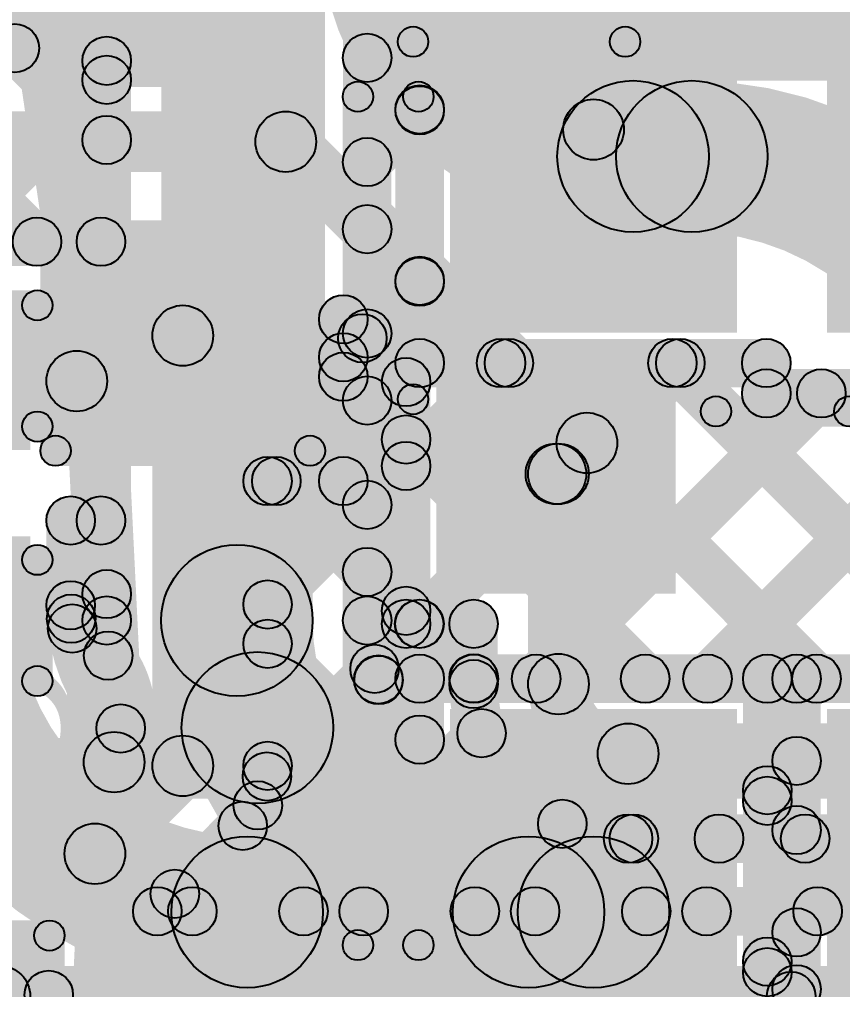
# Model space of a CAD drawing. Header units: millimetres. Extents: x -2.17 to 2.17, y -2.17 to 2.17.
# Drawn here: x 0.63 to 0.7659, y -0.0365 to 0.1236 of the extents above; entities that cross this region are included whole.
import ezdxf

# ---------------------------------------------------------------- set-up
doc = ezdxf.new("R2010")
doc.units = ezdxf.units.MM
doc.header["$MEASUREMENT"] = 0
for name, color, linetype in [('BottomLayer', 5, 'Continuous'), ('BottomOverlay', 54, 'Continuous'), ('BottomPaste', 16, 'Continuous'), ('BottomSolder', 6, 'Continuous'), ('Mechanical1', 6, 'Continuous'), ('Mechanical2', 216, 'Continuous'), ('TopLayer', 1, 'Continuous'), ('TopOverlay', 2, 'Continuous'), ('TopPaste', 8, 'Continuous'), ('TopSolder', 216, 'Continuous')]:
    doc.layers.add(name, color=color, linetype=linetype)

# ---------------------------------------------------------------- blocks, each defined once
blk = doc.blocks.new('S______B______B_1')
at = {"layer": 'BottomLayer'}
for points in [[(-0.015, 0.0175), (-0.015, -0.0175), (-0.045, -0.0175), (-0.045, 0.0175)], [(0.045, 0.0175), (0.045, -0.0175), (0.015, -0.0175), (0.015, 0.0175)]]:
    blk.add_hatch(color=5, dxfattribs=at).paths.add_polyline_path(points)
at = {"layer": 'BottomOverlay'}
h = blk.add_hatch(color=54, dxfattribs=at)
edge = h.paths.add_edge_path()
edge.add_arc((-0.049, 0.021), 0.0025, 0, 360)
h = blk.add_hatch(color=54, dxfattribs=at)
edge = h.paths.add_edge_path()
edge.add_arc((-0.049, 0.021), 0.0025, 0, 360)
for points in [[(-0.049, 0.0185), (-0.049, 0.0235), (0.049, 0.0235), (0.049, 0.0185)], [(-0.0515, 0.021), (-0.0465, 0.021), (-0.0465, -0.021), (-0.0515, -0.021)], [(0.0465, 0.021), (0.0515, 0.021), (0.0515, -0.021), (0.0465, -0.021)], [(-0.049, -0.0235), (-0.049, -0.0185), (0.049, -0.0185), (0.049, -0.0235)]]:
    blk.add_hatch(color=54, dxfattribs=at).paths.add_polyline_path(points)
h = blk.add_hatch(color=54, dxfattribs=at)
edge = h.paths.add_edge_path()
edge.add_arc((0.049, 0.021), 0.0025, 0, 360)
h = blk.add_hatch(color=54, dxfattribs=at)
edge = h.paths.add_edge_path()
edge.add_arc((0.049, 0.021), 0.0025, 0, 360)
h = blk.add_hatch(color=54, dxfattribs=at)
edge = h.paths.add_edge_path()
edge.add_arc((-0.049, -0.021), 0.0025, 0, 360)
h = blk.add_hatch(color=54, dxfattribs=at)
edge = h.paths.add_edge_path()
edge.add_arc((-0.049, -0.021), 0.0025, 0, 360)
h = blk.add_hatch(color=54, dxfattribs=at)
edge = h.paths.add_edge_path()
edge.add_arc((0.049, -0.021), 0.0025, 0, 360)
h = blk.add_hatch(color=54, dxfattribs=at)
edge = h.paths.add_edge_path()
edge.add_arc((0.049, -0.021), 0.0025, 0, 360)
at = {"layer": 'BottomPaste'}
for points in [[(-0.015, 0.0175), (-0.015, -0.0175), (-0.045, -0.0175), (-0.045, 0.0175)], [(0.045, 0.0175), (0.045, -0.0175), (0.015, -0.0175), (0.015, 0.0175)]]:
    blk.add_hatch(color=16, dxfattribs=at).paths.add_polyline_path(points)
at = {"layer": 'BottomSolder'}
for points in [[(-0.011, 0.0215), (-0.011, -0.0215), (-0.049, -0.0215), (-0.049, 0.0215)], [(0.049, 0.0215), (0.049, -0.0215), (0.011, -0.0215), (0.011, 0.0215)]]:
    blk.add_hatch(color=6, dxfattribs=at).paths.add_polyline_path(points)
at = {"layer": 'BottomOverlay'}
for centre in [(-0.049, 0.021), (-0.049, 0.021), (0.049, 0.021), (0.049, 0.021), (-0.049, -0.021), (-0.049, -0.021), (0.049, -0.021), (0.049, -0.021)]:
    blk.add_circle(centre, 0.0025, dxfattribs=at)
blk = doc.blocks.new('R___0201_B_78')
at = {"layer": 'BottomLayer'}
for points in [[(-0.01614, 0.00728), (-0.00551, 0.00728), (-0.00551, -0.00728), (-0.01614, -0.00728)], [(0.00551, 0.00728), (0.01614, 0.00728), (0.01614, -0.00728), (0.00551, -0.00728)]]:
    blk.add_hatch(color=5, dxfattribs=at).paths.add_polyline_path(points)
at = {"layer": 'BottomOverlay'}
h = blk.add_hatch(color=54, dxfattribs=at)
edge = h.paths.add_edge_path()
edge.add_arc((-0.019, 0.01), 0.0025, 0, 360)
h = blk.add_hatch(color=54, dxfattribs=at)
edge = h.paths.add_edge_path()
edge.add_arc((-0.019, 0.01), 0.0025, 0, 360)
for points in [[(-0.019, 0.0075), (-0.019, 0.0125), (0.019, 0.0125), (0.019, 0.0075)], [(-0.0165, -0.01), (-0.0215, -0.01), (-0.0215, 0.01), (-0.0165, 0.01)], [(0.0215, -0.01), (0.0165, -0.01), (0.0165, 0.01), (0.0215, 0.01)], [(-0.019, -0.0125), (-0.019, -0.0075), (0.019, -0.0075), (0.019, -0.0125)]]:
    blk.add_hatch(color=54, dxfattribs=at).paths.add_polyline_path(points)
h = blk.add_hatch(color=54, dxfattribs=at)
edge = h.paths.add_edge_path()
edge.add_arc((0.019, 0.01), 0.0025, 0, 360)
h = blk.add_hatch(color=54, dxfattribs=at)
edge = h.paths.add_edge_path()
edge.add_arc((0.019, 0.01), 0.0025, 0, 360)
h = blk.add_hatch(color=54, dxfattribs=at)
edge = h.paths.add_edge_path()
edge.add_arc((-0.019, -0.01), 0.0025, 0, 360)
h = blk.add_hatch(color=54, dxfattribs=at)
edge = h.paths.add_edge_path()
edge.add_arc((-0.019, -0.01), 0.0025, 0, 360)
h = blk.add_hatch(color=54, dxfattribs=at)
edge = h.paths.add_edge_path()
edge.add_arc((0.019, -0.01), 0.0025, 0, 360)
h = blk.add_hatch(color=54, dxfattribs=at)
edge = h.paths.add_edge_path()
edge.add_arc((0.019, -0.01), 0.0025, 0, 360)
at = {"layer": 'BottomPaste'}
for points in [[(-0.01614, 0.00728), (-0.00551, 0.00728), (-0.00551, -0.00728), (-0.01614, -0.00728)], [(0.00551, 0.00728), (0.01614, 0.00728), (0.01614, -0.00728), (0.00551, -0.00728)]]:
    blk.add_hatch(color=16, dxfattribs=at).paths.add_polyline_path(points)
at = {"layer": 'BottomSolder'}
for points in [[(-0.02014, 0.01128), (-0.00151, 0.01128), (-0.00151, -0.01128), (-0.02014, -0.01128)], [(0.00151, 0.01128), (0.02014, 0.01128), (0.02014, -0.01128), (0.00151, -0.01128)]]:
    blk.add_hatch(color=6, dxfattribs=at).paths.add_polyline_path(points)
at = {"layer": 'BottomOverlay'}
for centre in [(-0.019, 0.01), (-0.019, 0.01), (0.019, 0.01), (0.019, 0.01), (-0.019, -0.01), (-0.019, -0.01), (0.019, -0.01), (0.019, -0.01)]:
    blk.add_circle(centre, 0.0025, dxfattribs=at)
blk = doc.blocks.new('SOT23_3_B_101')
at = {"layer": 'BottomLayer'}
for points in [[(-0.02166, 0.02657), (-0.05316, 0.02657), (-0.05316, 0.05807), (-0.02166, 0.05807)], [(0.05314, 0.02657), (0.02165, 0.02657), (0.02165, 0.05807), (0.05314, 0.05807)], [(0.01574, -0.05807), (-0.01575, -0.05807), (-0.01575, -0.02657), (0.01574, -0.02657)]]:
    blk.add_hatch(color=5, dxfattribs=at).paths.add_polyline_path(points)
at = {"layer": 'BottomOverlay'}
h = blk.add_hatch(color=54, dxfattribs=at)
edge = h.paths.add_edge_path()
edge.add_arc((-0.066, 0.045), 0.0025, 0, 360)
h = blk.add_hatch(color=54, dxfattribs=at)
edge = h.paths.add_edge_path()
edge.add_arc((-0.06, 0.045), 0.0025, 0, 360)
h = blk.add_hatch(color=54, dxfattribs=at)
edge = h.paths.add_edge_path()
edge.add_arc((-0.01101, 0.032), 0.0025, 0, 360)
for points in [[(0.01099, 0.0345), (0.01099, 0.0295), (-0.01101, 0.0295), (-0.01101, 0.0345)], [(-0.06351, 0.03), (-0.05851, 0.03), (-0.05851, -0.029), (-0.06351, -0.029)], [(0.05849, 0.03), (0.06349, 0.03), (0.06349, -0.029), (0.05849, -0.029)], [(-0.02601, -0.0265), (-0.02601, -0.0315), (-0.06101, -0.0315), (-0.06101, -0.0265)], [(0.06099, -0.0265), (0.06099, -0.0315), (0.02599, -0.0315), (0.02599, -0.0265)]]:
    blk.add_hatch(color=54, dxfattribs=at).paths.add_polyline_path(points)
h = blk.add_hatch(color=54, dxfattribs=at)
edge = h.paths.add_edge_path()
edge.add_arc((0.01099, 0.032), 0.0025, 0, 360)
h = blk.add_hatch(color=54, dxfattribs=at)
edge = h.paths.add_edge_path()
edge.add_arc((-0.06101, 0.03), 0.0025, 0, 360)
h = blk.add_hatch(color=54, dxfattribs=at)
edge = h.paths.add_edge_path()
edge.add_arc((0.06099, 0.03), 0.0025, 0, 360)
h = blk.add_hatch(color=54, dxfattribs=at)
edge = h.paths.add_edge_path()
edge.add_arc((-0.06101, -0.029), 0.0025, 0, 360)
h = blk.add_hatch(color=54, dxfattribs=at)
edge = h.paths.add_edge_path()
edge.add_arc((-0.06101, -0.029), 0.0025, 0, 360)
h = blk.add_hatch(color=54, dxfattribs=at)
edge = h.paths.add_edge_path()
edge.add_arc((-0.02601, -0.029), 0.0025, 0, 360)
h = blk.add_hatch(color=54, dxfattribs=at)
edge = h.paths.add_edge_path()
edge.add_arc((0.02599, -0.029), 0.0025, 0, 360)
h = blk.add_hatch(color=54, dxfattribs=at)
edge = h.paths.add_edge_path()
edge.add_arc((0.06099, -0.029), 0.0025, 0, 360)
h = blk.add_hatch(color=54, dxfattribs=at)
edge = h.paths.add_edge_path()
edge.add_arc((0.06099, -0.029), 0.0025, 0, 360)
at = {"layer": 'BottomPaste'}
for points in [[(-0.02166, 0.02657), (-0.05316, 0.02657), (-0.05316, 0.05807), (-0.02166, 0.05807)], [(0.05314, 0.02657), (0.02165, 0.02657), (0.02165, 0.05807), (0.05314, 0.05807)], [(0.01574, -0.05807), (-0.01575, -0.05807), (-0.01575, -0.02657), (0.01574, -0.02657)]]:
    blk.add_hatch(color=16, dxfattribs=at).paths.add_polyline_path(points)
at = {"layer": 'BottomSolder'}
for points in [[(-0.01766, 0.02257), (-0.05716, 0.02257), (-0.05716, 0.06207), (-0.01766, 0.06207)], [(0.05714, 0.02257), (0.01765, 0.02257), (0.01765, 0.06207), (0.05714, 0.06207)], [(0.01974, -0.06207), (-0.01975, -0.06207), (-0.01975, -0.02257), (0.01974, -0.02257)]]:
    blk.add_hatch(color=6, dxfattribs=at).paths.add_polyline_path(points)
at = {"layer": 'BottomOverlay', "const_width": 0.005}
blk.add_lwpolyline([(-0.06, 0.045, 1), (-0.066, 0.045, 1)], format="xyb", close=True, dxfattribs=at)
at = {"layer": 'BottomOverlay'}
for centre in [(-0.066, 0.045), (-0.06, 0.045), (-0.01101, 0.032), (0.01099, 0.032), (-0.06101, 0.03), (0.06099, 0.03), (-0.06101, -0.029), (-0.06101, -0.029), (-0.02601, -0.029), (0.02599, -0.029), (0.06099, -0.029), (0.06099, -0.029)]:
    blk.add_circle(centre, 0.0025, dxfattribs=at)
blk = doc.blocks.new('WS2812B_M____254')
at = {"layer": 'TopLayer'}
for points in [[(-0.09409, 0.05079), (-0.03504, 0.05079), (-0.03504, 0.01142), (-0.09409, 0.01142)], [(0.03504, 0.05079), (0.09409, 0.05079), (0.09409, 0.01142), (0.03504, 0.01142)]]:
    blk.add_hatch(color=1, dxfattribs=at).paths.add_polyline_path(points)
at = {"layer": 'TopOverlay'}
h = blk.add_hatch(color=2, dxfattribs=at)
edge = h.paths.add_edge_path()
edge.add_arc((-0.07, 0.07), 0.0025, 0, 360)
h = blk.add_hatch(color=2, dxfattribs=at)
edge = h.paths.add_edge_path()
edge.add_arc((-0.07, 0.07), 0.0025, 0, 360)
for points in [[(-0.07, 0.0675), (-0.07, 0.0725), (0.07, 0.0725), (0.07, 0.0675)], [(-0.0725, 0.07), (-0.0675, 0.07), (-0.0675, 0.06), (-0.0725, 0.06)], [(0.0675, 0.07), (0.0725, 0.07), (0.0725, 0.06), (0.0675, 0.06)]]:
    blk.add_hatch(color=2, dxfattribs=at).paths.add_polyline_path(points)
h = blk.add_hatch(color=2, dxfattribs=at)
edge = h.paths.add_edge_path()
edge.add_arc((0.07, 0.07), 0.0025, 0, 360)
h = blk.add_hatch(color=2, dxfattribs=at)
edge = h.paths.add_edge_path()
edge.add_arc((0.07, 0.07), 0.0025, 0, 360)
h = blk.add_hatch(color=2, dxfattribs=at)
edge = h.paths.add_edge_path()
edge.add_arc((-0.07, 0.06), 0.0025, 0, 360)
h = blk.add_hatch(color=2, dxfattribs=at)
edge = h.paths.add_edge_path()
edge.add_arc((0.07, 0.06), 0.0025, 0, 360)
at = {"layer": 'TopPaste'}
for points in [[(-0.09409, 0.05079), (-0.03504, 0.05079), (-0.03504, 0.01142), (-0.09409, 0.01142)], [(0.03504, 0.05079), (0.09409, 0.05079), (0.09409, 0.01142), (0.03504, 0.01142)]]:
    blk.add_hatch(color=8, dxfattribs=at).paths.add_polyline_path(points)
at = {"layer": 'TopSolder'}
for points in [[(-0.09809, 0.05479), (-0.03104, 0.05479), (-0.03104, 0.00742), (-0.09809, 0.00742)], [(0.03104, 0.05479), (0.09809, 0.05479), (0.09809, 0.00742), (0.03104, 0.00742)], [(-0.09809, -0.00742), (-0.03104, -0.00742), (-0.03104, -0.05479), (-0.09809, -0.05479)], [(0.03104, -0.00742), (0.09809, -0.00742), (0.09809, -0.05479), (0.03104, -0.05479)]]:
    blk.add_hatch(color=216, dxfattribs=at).paths.add_polyline_path(points)
at = {"layer": 'TopOverlay'}
for centre in [(-0.07, 0.07), (-0.07, 0.07), (0.07, 0.07), (0.07, 0.07), (-0.07, 0.06), (0.07, 0.06)]:
    blk.add_circle(centre, 0.0025, dxfattribs=at)
blk = doc.blocks.new('C__0402_423')
at = {"layer": 'TopLayer'}
for points in [[(-0.0275, -0.0125), (-0.0275, 0.0125), (-0.0095, 0.0125), (-0.0095, -0.0125)], [(0.0095, -0.0125), (0.0095, 0.0125), (0.0275, 0.0125), (0.0275, -0.0125)]]:
    blk.add_hatch(color=1, dxfattribs=at).paths.add_polyline_path(points)
at = {"layer": 'TopOverlay'}
h = blk.add_hatch(color=2, dxfattribs=at)
edge = h.paths.add_edge_path()
edge.add_arc((-0.031, 0.016), 0.0025, 0, 360)
h = blk.add_hatch(color=2, dxfattribs=at)
edge = h.paths.add_edge_path()
edge.add_arc((-0.031, 0.016), 0.0025, 0, 360)
for points in [[(-0.011, 0.0185), (-0.011, 0.0135), (-0.031, 0.0135), (-0.031, 0.0185)], [(0.031, 0.0185), (0.031, 0.0135), (0.011, 0.0135), (0.011, 0.0185)], [(-0.0285, -0.016), (-0.0335, -0.016), (-0.0335, 0.016), (-0.0285, 0.016)], [(0.0335, -0.016), (0.0285, -0.016), (0.0285, 0.016), (0.0335, 0.016)], [(-0.011, -0.0135), (-0.011, -0.0185), (-0.031, -0.0185), (-0.031, -0.0135)], [(0.031, -0.0135), (0.031, -0.0185), (0.011, -0.0185), (0.011, -0.0135)]]:
    blk.add_hatch(color=2, dxfattribs=at).paths.add_polyline_path(points)
h = blk.add_hatch(color=2, dxfattribs=at)
edge = h.paths.add_edge_path()
edge.add_arc((-0.011, 0.016), 0.0025, 0, 360)
h = blk.add_hatch(color=2, dxfattribs=at)
edge = h.paths.add_edge_path()
edge.add_arc((0.011, 0.016), 0.0025, 0, 360)
h = blk.add_hatch(color=2, dxfattribs=at)
edge = h.paths.add_edge_path()
edge.add_arc((0.031, 0.016), 0.0025, 0, 360)
h = blk.add_hatch(color=2, dxfattribs=at)
edge = h.paths.add_edge_path()
edge.add_arc((0.031, 0.016), 0.0025, 0, 360)
h = blk.add_hatch(color=2, dxfattribs=at)
edge = h.paths.add_edge_path()
edge.add_arc((-0.031, -0.016), 0.0025, 0, 360)
h = blk.add_hatch(color=2, dxfattribs=at)
edge = h.paths.add_edge_path()
edge.add_arc((-0.031, -0.016), 0.0025, 0, 360)
h = blk.add_hatch(color=2, dxfattribs=at)
edge = h.paths.add_edge_path()
edge.add_arc((-0.011, -0.016), 0.0025, 0, 360)
h = blk.add_hatch(color=2, dxfattribs=at)
edge = h.paths.add_edge_path()
edge.add_arc((0.011, -0.016), 0.0025, 0, 360)
h = blk.add_hatch(color=2, dxfattribs=at)
edge = h.paths.add_edge_path()
edge.add_arc((0.031, -0.016), 0.0025, 0, 360)
h = blk.add_hatch(color=2, dxfattribs=at)
edge = h.paths.add_edge_path()
edge.add_arc((0.031, -0.016), 0.0025, 0, 360)
at = {"layer": 'TopPaste'}
for points in [[(-0.0275, -0.0125), (-0.0275, 0.0125), (-0.0095, 0.0125), (-0.0095, -0.0125)], [(0.0095, -0.0125), (0.0095, 0.0125), (0.0275, 0.0125), (0.0275, -0.0125)]]:
    blk.add_hatch(color=8, dxfattribs=at).paths.add_polyline_path(points)
at = {"layer": 'TopSolder'}
for points in [[(-0.02986, -0.01486), (-0.02986, 0.01486), (-0.00714, 0.01486), (-0.00714, -0.01486)], [(0.00714, -0.01486), (0.00714, 0.01486), (0.02986, 0.01486), (0.02986, -0.01486)]]:
    blk.add_hatch(color=216, dxfattribs=at).paths.add_polyline_path(points)
at = {"layer": 'TopOverlay'}
for centre in [(-0.031, 0.016), (-0.031, 0.016), (-0.011, 0.016), (0.011, 0.016), (0.031, 0.016), (0.031, 0.016), (-0.031, -0.016), (-0.031, -0.016), (-0.011, -0.016), (0.011, -0.016), (0.031, -0.016), (0.031, -0.016)]:
    blk.add_circle(centre, 0.0025, dxfattribs=at)

msp = doc.modelspace()

# ---------------------------------------------------------------- hatches: boundary and pattern name
at = {"layer": 'BottomLayer'}
h = msp.add_hatch(color=5, dxfattribs=at)
edge = h.paths.add_edge_path()
edge.add_arc((0.73132, 0.10097), 0.0125, 0, 360)
h = msp.add_hatch(color=5, dxfattribs=at)
edge = h.paths.add_edge_path()
edge.add_arc((0.73132, 0.10097), 0.0125, 0, 360)
h = msp.add_hatch(color=5, dxfattribs=at)
edge = h.paths.add_edge_path()
edge.add_arc((0.74101, 0.10097), 0.0125, 0, 360)
h = msp.add_hatch(color=5, dxfattribs=at)
edge = h.paths.add_edge_path()
edge.add_arc((0.74101, 0.10097), 0.0125, 0, 360)
for points in [[(0.73132, 0.08847), (0.73132, 0.11347), (0.74101, 0.11347), (0.74101, 0.08847)], [(0.625, 0.09839), (0.625, 0.10839), (0.674, 0.10839), (0.674, 0.09839)], [(0.67046, 0.09985), (0.67754, 0.10693), (0.72725, 0.05721), (0.72018, 0.05014)], [(0.68067, 0.07126), (0.68633, 0.07692), (0.69669, 0.06656), (0.69103, 0.06091)], [(0.6875, 0.04739), (0.6795, 0.04739), (0.6795, 0.07409), (0.6875, 0.07409)], [(0.68633, 0.06498), (0.68067, 0.07064), (0.68381, 0.07378), (0.68947, 0.06812)], [(0.662, 0.00039), (0.652, 0.00039), (0.652, 0.07139), (0.662, 0.07139)], [(0.68067, 0.06178), (0.68633, 0.06744), (0.69669, 0.05708), (0.69103, 0.05143)], [(0.69786, 0.02382), (0.68986, 0.02382), (0.68986, 0.06373), (0.69786, 0.06373)], [(0.7186, 0.04357), (0.7186, 0.05357), (0.719, 0.05357), (0.719, 0.04357)], [(0.67383, 0.0242), (0.66817, 0.02986), (0.69103, 0.05271), (0.69669, 0.04706)], [(0.671, 0.04339), (0.671, 0.05139), (0.6835, 0.05139), (0.6835, 0.04339)], [(0.66961, 0.04456), (0.67527, 0.05022), (0.69669, 0.0288), (0.69103, 0.02314)], [(0.724, 0.01389), (0.714, 0.01389), (0.714, 0.04857), (0.724, 0.04857)], [(0.675, 0.00039), (0.667, 0.00039), (0.667, 0.04739), (0.675, 0.04739)], [(0.69103, 0.02314), (0.69669, 0.0288), (0.69883, 0.02665), (0.69318, 0.02099)], [(0.69386, 0.01982), (0.69386, 0.02782), (0.705, 0.02782), (0.705, 0.01982)], [(0.67372, -0.0042), (0.66806, 0.00146), (0.69325, 0.02665), (0.69891, 0.02099)], [(0.69318, 0.02099), (0.69883, 0.02665), (0.70783, 0.01766), (0.70217, 0.012)], [(0.66817, 0.01772), (0.67383, 0.02337), (0.71798, -0.02078), (0.71233, -0.02644)], [(0.709, 0.01389), (0.701, 0.01389), (0.701, 0.02382), (0.709, 0.02382)], [(0.67976, -0.02644), (0.6741, -0.02078), (0.7035, 0.00861), (0.70915, 0.00295)], [(0.7305, -0.00261), (0.7305, 0.00739), (0.78435, 0.00739), (0.78435, -0.00261)], [(0.64604, -0.01764), (0.63897, -0.01057), (0.65346, 0.00393), (0.66054, -0.00315)], [(0.66656, -0.00896), (0.67222, -0.0033), (0.6897, -0.02078), (0.68404, -0.02644)], [(0.70804, -0.02644), (0.70239, -0.02078), (0.71681, -0.00635), (0.72247, -0.01201)], [(0.65563, -0.02644), (0.64997, -0.02078), (0.66407, -0.00668), (0.66973, -0.01234)], [(0.7305, -0.01561), (0.7305, -0.00761), (0.77003, -0.00761), (0.77003, -0.01561)], [(0.55506, -0.01911), (0.55506, -0.00911), (0.6425, -0.00911), (0.6425, -0.01911)], [(0.72861, -0.01444), (0.73427, -0.00878), (0.74627, -0.02078), (0.74061, -0.02644)], [(0.73633, -0.02644), (0.73067, -0.02078), (0.74267, -0.00878), (0.74833, -0.01444)], [(0.7569, -0.01444), (0.76255, -0.00878), (0.77455, -0.02078), (0.7689, -0.02644)], [(0.76461, -0.02644), (0.75895, -0.02078), (0.76867, -0.01107), (0.77433, -0.01672)], [(0.65286, -0.02355), (0.65852, -0.01789), (0.66141, -0.02078), (0.65576, -0.02644)], [(0.6528, -0.02761), (0.6528, -0.01961), (0.82588, -0.01961), (0.82588, -0.02761)], [(0.62683, -0.04261), (0.62683, -0.03261), (0.83168, -0.03261), (0.83168, -0.04261)]]:
    msp.add_hatch(color=5, dxfattribs=at).paths.add_polyline_path(points)
h = msp.add_hatch(color=5, dxfattribs=at)
edge = h.paths.add_edge_path()
edge.add_arc((0.674, 0.10339), 0.005, 0, 360)
h = msp.add_hatch(color=5, dxfattribs=at)
edge = h.paths.add_edge_path()
edge.add_arc((0.674, 0.10339), 0.005, 0, 360)
h = msp.add_hatch(color=5, dxfattribs=at)
edge = h.paths.add_edge_path()
edge.add_arc((0.6835, 0.07409), 0.004, 0, 360)
h = msp.add_hatch(color=5, dxfattribs=at)
edge = h.paths.add_edge_path()
edge.add_arc((0.6835, 0.07409), 0.004, 0, 360)
h = msp.add_hatch(color=5, dxfattribs=at)
edge = h.paths.add_edge_path()
edge.add_arc((0.657, 0.07139), 0.005, 0, 360)
h = msp.add_hatch(color=5, dxfattribs=at)
edge = h.paths.add_edge_path()
edge.add_arc((0.68664, 0.07095), 0.004, 0, 360)
h = msp.add_hatch(color=5, dxfattribs=at)
edge = h.paths.add_edge_path()
edge.add_arc((0.6835, 0.06781), 0.004, 0, 360)
h = msp.add_hatch(color=5, dxfattribs=at)
edge = h.paths.add_edge_path()
edge.add_arc((0.6835, 0.06461), 0.004, 0, 360)
h = msp.add_hatch(color=5, dxfattribs=at)
edge = h.paths.add_edge_path()
edge.add_arc((0.69386, 0.06373), 0.004, 0, 360)
h = msp.add_hatch(color=5, dxfattribs=at)
edge = h.paths.add_edge_path()
edge.add_arc((0.69386, 0.06373), 0.004, 0, 360)
h = msp.add_hatch(color=5, dxfattribs=at)
edge = h.paths.add_edge_path()
edge.add_arc((0.69386, 0.05426), 0.004, 0, 360)
h = msp.add_hatch(color=5, dxfattribs=at)
edge = h.paths.add_edge_path()
edge.add_arc((0.72371, 0.05368), 0.005, 0, 360)
h = msp.add_hatch(color=5, dxfattribs=at)
edge = h.paths.add_edge_path()
edge.add_arc((0.69386, 0.04988), 0.004, 0, 360)
h = msp.add_hatch(color=5, dxfattribs=at)
edge = h.paths.add_edge_path()
edge.add_arc((0.7186, 0.04857), 0.005, 0, 360)
h = msp.add_hatch(color=5, dxfattribs=at)
edge = h.paths.add_edge_path()
edge.add_arc((0.719, 0.04857), 0.005, 0, 360)
h = msp.add_hatch(color=5, dxfattribs=at)
edge = h.paths.add_edge_path()
edge.add_arc((0.719, 0.04857), 0.005, 0, 360)
h = msp.add_hatch(color=5, dxfattribs=at)
edge = h.paths.add_edge_path()
edge.add_arc((0.671, 0.04739), 0.004, 0, 360)
h = msp.add_hatch(color=5, dxfattribs=at)
edge = h.paths.add_edge_path()
edge.add_arc((0.671, 0.04739), 0.004, 0, 360)
h = msp.add_hatch(color=5, dxfattribs=at)
edge = h.paths.add_edge_path()
edge.add_arc((0.67244, 0.04739), 0.004, 0, 360)
h = msp.add_hatch(color=5, dxfattribs=at)
edge = h.paths.add_edge_path()
edge.add_arc((0.6835, 0.04739), 0.004, 0, 360)
h = msp.add_hatch(color=5, dxfattribs=at)
edge = h.paths.add_edge_path()
edge.add_arc((0.6835, 0.04739), 0.004, 0, 360)
h = msp.add_hatch(color=5, dxfattribs=at)
edge = h.paths.add_edge_path()
edge.add_arc((0.671, 0.02703), 0.004, 0, 360)
h = msp.add_hatch(color=5, dxfattribs=at)
edge = h.paths.add_edge_path()
edge.add_arc((0.69386, 0.02597), 0.004, 0, 360)
h = msp.add_hatch(color=5, dxfattribs=at)
edge = h.paths.add_edge_path()
edge.add_arc((0.69386, 0.02597), 0.004, 0, 360)
h = msp.add_hatch(color=5, dxfattribs=at)
edge = h.paths.add_edge_path()
edge.add_arc((0.69386, 0.02382), 0.004, 0, 360)
h = msp.add_hatch(color=5, dxfattribs=at)
edge = h.paths.add_edge_path()
edge.add_arc((0.69386, 0.02382), 0.004, 0, 360)
h = msp.add_hatch(color=5, dxfattribs=at)
edge = h.paths.add_edge_path()
edge.add_arc((0.69601, 0.02382), 0.004, 0, 360)
h = msp.add_hatch(color=5, dxfattribs=at)
edge = h.paths.add_edge_path()
edge.add_arc((0.69601, 0.02382), 0.004, 0, 360)
h = msp.add_hatch(color=5, dxfattribs=at)
edge = h.paths.add_edge_path()
edge.add_arc((0.69608, 0.02382), 0.004, 0, 360)
h = msp.add_hatch(color=5, dxfattribs=at)
edge = h.paths.add_edge_path()
edge.add_arc((0.705, 0.02382), 0.004, 0, 360)
h = msp.add_hatch(color=5, dxfattribs=at)
edge = h.paths.add_edge_path()
edge.add_arc((0.705, 0.02382), 0.004, 0, 360)
h = msp.add_hatch(color=5, dxfattribs=at)
edge = h.paths.add_edge_path()
edge.add_arc((0.671, 0.02054), 0.004, 0, 360)
h = msp.add_hatch(color=5, dxfattribs=at)
edge = h.paths.add_edge_path()
edge.add_arc((0.705, 0.01483), 0.004, 0, 360)
h = msp.add_hatch(color=5, dxfattribs=at)
edge = h.paths.add_edge_path()
edge.add_arc((0.705, 0.01389), 0.004, 0, 360)
h = msp.add_hatch(color=5, dxfattribs=at)
edge = h.paths.add_edge_path()
edge.add_arc((0.705, 0.01389), 0.004, 0, 360)
h = msp.add_hatch(color=5, dxfattribs=at)
edge = h.paths.add_edge_path()
edge.add_arc((0.719, 0.01389), 0.005, 0, 360)
h = msp.add_hatch(color=5, dxfattribs=at)
edge = h.paths.add_edge_path()
edge.add_arc((0.719, 0.01389), 0.005, 0, 360)
h = msp.add_hatch(color=5, dxfattribs=at)
edge = h.paths.add_edge_path()
edge.add_arc((0.70632, 0.00578), 0.004, 0, 360)
h = msp.add_hatch(color=5, dxfattribs=at)
edge = h.paths.add_edge_path()
edge.add_arc((0.7305, 0.00239), 0.005, 0, 360)
h = msp.add_hatch(color=5, dxfattribs=at)
edge = h.paths.add_edge_path()
edge.add_arc((0.7305, 0.00239), 0.005, 0, 360)
h = msp.add_hatch(color=5, dxfattribs=at)
edge = h.paths.add_edge_path()
edge.add_arc((0.657, 0.00039), 0.005, 0, 360)
h = msp.add_hatch(color=5, dxfattribs=at)
edge = h.paths.add_edge_path()
edge.add_arc((0.657, 0.00039), 0.005, 0, 360)
h = msp.add_hatch(color=5, dxfattribs=at)
edge = h.paths.add_edge_path()
edge.add_arc((0.671, 0.00039), 0.004, 0, 360)
h = msp.add_hatch(color=5, dxfattribs=at)
edge = h.paths.add_edge_path()
edge.add_arc((0.671, 0.00039), 0.004, 0, 360)
h = msp.add_hatch(color=5, dxfattribs=at)
edge = h.paths.add_edge_path()
edge.add_arc((0.671, 0.00039), 0.004, 0, 360)
h = msp.add_hatch(color=5, dxfattribs=at)
edge = h.paths.add_edge_path()
edge.add_arc((0.67089, -0.00137), 0.004, 0, 360)
h = msp.add_hatch(color=5, dxfattribs=at)
edge = h.paths.add_edge_path()
edge.add_arc((0.66939, -0.00613), 0.004, 0, 360)
h = msp.add_hatch(color=5, dxfattribs=at)
edge = h.paths.add_edge_path()
edge.add_arc((0.6669, -0.00951), 0.004, 0, 360)
h = msp.add_hatch(color=5, dxfattribs=at)
edge = h.paths.add_edge_path()
edge.add_arc((0.6669, -0.00951), 0.004, 0, 360)
h = msp.add_hatch(color=5, dxfattribs=at)
edge = h.paths.add_edge_path()
edge.add_arc((0.6669, -0.00951), 0.004, 0, 360)
h = msp.add_hatch(color=5, dxfattribs=at)
edge = h.paths.add_edge_path()
edge.add_arc((0.71964, -0.00918), 0.004, 0, 360)
h = msp.add_hatch(color=5, dxfattribs=at)
edge = h.paths.add_edge_path()
edge.add_arc((0.7305, -0.01161), 0.004, 0, 360)
h = msp.add_hatch(color=5, dxfattribs=at)
edge = h.paths.add_edge_path()
edge.add_arc((0.7305, -0.01161), 0.004, 0, 360)
h = msp.add_hatch(color=5, dxfattribs=at)
edge = h.paths.add_edge_path()
edge.add_arc((0.73144, -0.01161), 0.004, 0, 360)
h = msp.add_hatch(color=5, dxfattribs=at)
edge = h.paths.add_edge_path()
edge.add_arc((0.7455, -0.01161), 0.004, 0, 360)
h = msp.add_hatch(color=5, dxfattribs=at)
edge = h.paths.add_edge_path()
edge.add_arc((0.75972, -0.01161), 0.004, 0, 360)
h = msp.add_hatch(color=5, dxfattribs=at)
edge = h.paths.add_edge_path()
edge.add_arc((0.6425, -0.01411), 0.005, 0, 360)
h = msp.add_hatch(color=5, dxfattribs=at)
edge = h.paths.add_edge_path()
edge.add_arc((0.6425, -0.01411), 0.005, 0, 360)
h = msp.add_hatch(color=5, dxfattribs=at)
edge = h.paths.add_edge_path()
edge.add_arc((0.65569, -0.02072), 0.004, 0, 360)
h = msp.add_hatch(color=5, dxfattribs=at)
edge = h.paths.add_edge_path()
edge.add_arc((0.6528, -0.02361), 0.004, 0, 360)
h = msp.add_hatch(color=5, dxfattribs=at)
edge = h.paths.add_edge_path()
edge.add_arc((0.6528, -0.02361), 0.004, 0, 360)
h = msp.add_hatch(color=5, dxfattribs=at)
edge = h.paths.add_edge_path()
edge.add_arc((0.65859, -0.02361), 0.004, 0, 360)
h = msp.add_hatch(color=5, dxfattribs=at)
edge = h.paths.add_edge_path()
edge.add_arc((0.67693, -0.02361), 0.004, 0, 360)
h = msp.add_hatch(color=5, dxfattribs=at)
edge = h.paths.add_edge_path()
edge.add_arc((0.68687, -0.02361), 0.004, 0, 360)
h = msp.add_hatch(color=5, dxfattribs=at)
edge = h.paths.add_edge_path()
edge.add_arc((0.70521, -0.02361), 0.004, 0, 360)
h = msp.add_hatch(color=5, dxfattribs=at)
edge = h.paths.add_edge_path()
edge.add_arc((0.71515, -0.02361), 0.004, 0, 360)
h = msp.add_hatch(color=5, dxfattribs=at)
edge = h.paths.add_edge_path()
edge.add_arc((0.7335, -0.02361), 0.004, 0, 360)
h = msp.add_hatch(color=5, dxfattribs=at)
edge = h.paths.add_edge_path()
edge.add_arc((0.74344, -0.02361), 0.004, 0, 360)
h = msp.add_hatch(color=5, dxfattribs=at)
edge = h.paths.add_edge_path()
edge.add_arc((0.76178, -0.02361), 0.004, 0, 360)
h = msp.add_hatch(color=5, dxfattribs=at)
edge = h.paths.add_edge_path()
edge.add_arc((0.62683, -0.03761), 0.005, 0, 360)
at = {"layer": 'Mechanical1'}
msp.add_hatch(color=6, dxfattribs=at).paths.add_polyline_path([(0, -0.005), (0, 0.005), (2.16461, 0.005), (2.16461, -0.005)])
at = {"layer": 'Mechanical2'}
h = msp.add_hatch(color=216, dxfattribs=at)
edge = h.paths.add_edge_path()
edge.add_arc((0.64567, 0.001), 0.005, 0, 360)
at = {"layer": 'TopLayer'}
for points in [[(0.72936, 0.10336), (0.72023, 0.10742), (0.76374, 0.20538), (0.77288, 0.20132)], [(0.56667, 0.1475), (0.57233, 0.15316), (0.63577, 0.08972), (0.63011, 0.08406)], [(0.67844, 0.02439), (0.65344, 0.02439), (0.65344, 0.13816), (0.67844, 0.13816)], [(0.69144, 0.02439), (0.68344, 0.02439), (0.68344, 0.13816), (0.69144, 0.13816)], [(0.70011, 0.06686), (0.69211, 0.06686), (0.69211, 0.13608), (0.70011, 0.13608)], [(0.62646, 0.116), (0.63212, 0.12165), (0.64727, 0.1065), (0.64161, 0.10085)], [(0.68461, 0.11442), (0.69027, 0.12007), (0.69894, 0.1114), (0.69328, 0.10574)], [(0.62055, 0.08406), (0.6149, 0.08972), (0.64161, 0.11643), (0.64727, 0.11077)], [(0.64844, 0.02439), (0.64044, 0.02439), (0.64044, 0.11674), (0.64844, 0.11674)], [(0.69027, 0.09721), (0.68461, 0.10286), (0.69328, 0.11154), (0.69894, 0.10588)], [(0.68461, 0.08613), (0.69027, 0.09179), (0.69894, 0.08312), (0.69328, 0.07746)], [(0.60516, 0.08289), (0.60516, 0.09089), (0.6435, 0.09089), (0.6435, 0.08289)], [(0.6475, 0.04089), (0.6395, 0.04089), (0.6395, 0.08689), (0.6475, 0.08689)], [(0.69027, 0.06892), (0.68461, 0.07458), (0.69328, 0.08325), (0.69894, 0.07759)], [(0.69611, 0.06286), (0.69611, 0.07086), (0.75331, 0.07086), (0.75331, 0.06286)], [(0.617, 0.05889), (0.617, 0.06889), (0.6395, 0.06889), (0.6395, 0.05889)], [(0.69027, 0.04064), (0.68461, 0.04629), (0.70801, 0.06969), (0.71366, 0.06403)], [(0.69149, 0.01358), (0.68583, 0.01923), (0.73629, 0.06969), (0.74195, 0.06403)], [(0.70671, 0.06403), (0.71236, 0.06969), (0.76444, 0.01761), (0.75879, 0.01195)], [(0.73499, 0.06403), (0.74065, 0.06969), (0.79273, 0.01761), (0.78707, 0.01195)], [(0.75731, 0.06186), (0.74931, 0.06186), (0.74931, 0.06686), (0.75731, 0.06686)], [(0.75331, 0.05786), (0.75331, 0.06586), (0.82051, 0.06586), (0.82051, 0.05786)], [(0.71815, 0.01195), (0.7125, 0.01761), (0.75957, 0.06469), (0.76523, 0.05903)], [(0.74644, 0.01195), (0.74078, 0.01761), (0.78786, 0.06469), (0.79352, 0.05903)], [(0.68461, 0.05785), (0.69027, 0.0635), (0.73616, 0.01761), (0.7305, 0.01195)], [(0.6385, 0.03689), (0.6385, 0.04489), (0.6435, 0.04489), (0.6435, 0.03689)], [(0.6425, 0.02689), (0.6345, 0.02689), (0.6345, 0.04089), (0.6425, 0.04089)], [(0.68461, 0.02956), (0.69027, 0.03522), (0.70787, 0.01761), (0.70222, 0.01195)], [(0.64158, 0.02024), (0.63592, 0.02589), (0.64161, 0.03158), (0.64727, 0.02592)], [(0.63576, 0.02185), (0.64141, 0.0275), (0.64751, 0.02141), (0.64185, 0.01575)], [(0.69611, 0.01078), (0.69611, 0.01878), (0.75348, 0.01878), (0.75348, 0.01078)], [(0.75831, 0.01078), (0.75831, 0.01878), (0.81569, 0.01878), (0.81569, 0.01078)], [(0.70011, 0.00472), (0.69211, 0.00472), (0.69211, 0.01478), (0.70011, 0.01478)], [(0.75748, -0.04233), (0.74948, -0.04233), (0.74948, 0.01478), (0.75748, 0.01478)], [(0.76231, -0.03648), (0.75431, -0.03648), (0.75431, 0.01478), (0.76231, 0.01478)], [(0.75631, -0.00646), (0.75065, -0.0008), (0.75549, 0.00403), (0.76114, -0.00162)], [(0.75065, -0.0082), (0.75631, -0.00254), (0.76114, -0.00737), (0.75549, -0.01303)], [(0.66763, -0.03624), (0.66763, -0.01124), (0.71407, -0.01124), (0.71407, -0.03624)], [(0.71407, -0.03624), (0.71407, -0.01124), (0.7248, -0.01124), (0.7248, -0.03624)], [(0.75631, -0.03474), (0.75065, -0.02908), (0.75549, -0.02425), (0.76114, -0.02991)], [(0.75065, -0.03648), (0.75631, -0.03082), (0.76024, -0.03475), (0.75458, -0.04041)], [(0.61648, -0.06143), (0.61082, -0.05578), (0.63205, -0.03455), (0.63771, -0.04021)], [(0.75656, -0.04488), (0.7504, -0.03978), (0.75523, -0.03393), (0.7614, -0.03903)]]:
    msp.add_hatch(color=1, dxfattribs=at).paths.add_polyline_path(points)
h = msp.add_hatch(color=1, dxfattribs=at)
edge = h.paths.add_edge_path()
edge.add_arc((0.62929, 0.11883), 0.004, 0, 360)
h = msp.add_hatch(color=1, dxfattribs=at)
edge = h.paths.add_edge_path()
edge.add_arc((0.64444, 0.11674), 0.004, 0, 360)
h = msp.add_hatch(color=1, dxfattribs=at)
edge = h.paths.add_edge_path()
edge.add_arc((0.64444, 0.11674), 0.004, 0, 360)
h = msp.add_hatch(color=1, dxfattribs=at)
edge = h.paths.add_edge_path()
edge.add_arc((0.68744, 0.11724), 0.004, 0, 360)
h = msp.add_hatch(color=1, dxfattribs=at)
edge = h.paths.add_edge_path()
edge.add_arc((0.64444, 0.1136), 0.004, 0, 360)
h = msp.add_hatch(color=1, dxfattribs=at)
edge = h.paths.add_edge_path()
edge.add_arc((0.69611, 0.10871), 0.004, 0, 360)
h = msp.add_hatch(color=1, dxfattribs=at)
edge = h.paths.add_edge_path()
edge.add_arc((0.69611, 0.10857), 0.004, 0, 360)
h = msp.add_hatch(color=1, dxfattribs=at)
edge = h.paths.add_edge_path()
edge.add_arc((0.7248, 0.10539), 0.005, 0, 360)
h = msp.add_hatch(color=1, dxfattribs=at)
edge = h.paths.add_edge_path()
edge.add_arc((0.64444, 0.10368), 0.004, 0, 360)
h = msp.add_hatch(color=1, dxfattribs=at)
edge = h.paths.add_edge_path()
edge.add_arc((0.68744, 0.10003), 0.004, 0, 360)
h = msp.add_hatch(color=1, dxfattribs=at)
edge = h.paths.add_edge_path()
edge.add_arc((0.68744, 0.08896), 0.004, 0, 360)
h = msp.add_hatch(color=1, dxfattribs=at)
edge = h.paths.add_edge_path()
edge.add_arc((0.63294, 0.08689), 0.004, 0, 360)
h = msp.add_hatch(color=1, dxfattribs=at)
edge = h.paths.add_edge_path()
edge.add_arc((0.6435, 0.08689), 0.004, 0, 360)
h = msp.add_hatch(color=1, dxfattribs=at)
edge = h.paths.add_edge_path()
edge.add_arc((0.6435, 0.08689), 0.004, 0, 360)
h = msp.add_hatch(color=1, dxfattribs=at)
edge = h.paths.add_edge_path()
edge.add_arc((0.69611, 0.08042), 0.004, 0, 360)
h = msp.add_hatch(color=1, dxfattribs=at)
edge = h.paths.add_edge_path()
edge.add_arc((0.69611, 0.08029), 0.004, 0, 360)
h = msp.add_hatch(color=1, dxfattribs=at)
edge = h.paths.add_edge_path()
edge.add_arc((0.68744, 0.07175), 0.004, 0, 360)
h = msp.add_hatch(color=1, dxfattribs=at)
edge = h.paths.add_edge_path()
edge.add_arc((0.69611, 0.06686), 0.004, 0, 360)
h = msp.add_hatch(color=1, dxfattribs=at)
edge = h.paths.add_edge_path()
edge.add_arc((0.69611, 0.06686), 0.004, 0, 360)
h = msp.add_hatch(color=1, dxfattribs=at)
edge = h.paths.add_edge_path()
edge.add_arc((0.70954, 0.06686), 0.004, 0, 360)
h = msp.add_hatch(color=1, dxfattribs=at)
edge = h.paths.add_edge_path()
edge.add_arc((0.71083, 0.06686), 0.004, 0, 360)
h = msp.add_hatch(color=1, dxfattribs=at)
edge = h.paths.add_edge_path()
edge.add_arc((0.73782, 0.06686), 0.004, 0, 360)
h = msp.add_hatch(color=1, dxfattribs=at)
edge = h.paths.add_edge_path()
edge.add_arc((0.73912, 0.06686), 0.004, 0, 360)
h = msp.add_hatch(color=1, dxfattribs=at)
edge = h.paths.add_edge_path()
edge.add_arc((0.75331, 0.06686), 0.004, 0, 360)
h = msp.add_hatch(color=1, dxfattribs=at)
edge = h.paths.add_edge_path()
edge.add_arc((0.75331, 0.06686), 0.004, 0, 360)
h = msp.add_hatch(color=1, dxfattribs=at)
edge = h.paths.add_edge_path()
edge.add_arc((0.6395, 0.06389), 0.005, 0, 360)
h = msp.add_hatch(color=1, dxfattribs=at)
edge = h.paths.add_edge_path()
edge.add_arc((0.75331, 0.06186), 0.004, 0, 360)
h = msp.add_hatch(color=1, dxfattribs=at)
edge = h.paths.add_edge_path()
edge.add_arc((0.75331, 0.06186), 0.004, 0, 360)
h = msp.add_hatch(color=1, dxfattribs=at)
edge = h.paths.add_edge_path()
edge.add_arc((0.7624, 0.06186), 0.004, 0, 360)
h = msp.add_hatch(color=1, dxfattribs=at)
edge = h.paths.add_edge_path()
edge.add_arc((0.68744, 0.06068), 0.004, 0, 360)
h = msp.add_hatch(color=1, dxfattribs=at)
edge = h.paths.add_edge_path()
edge.add_arc((0.68744, 0.04347), 0.004, 0, 360)
h = msp.add_hatch(color=1, dxfattribs=at)
edge = h.paths.add_edge_path()
edge.add_arc((0.6385, 0.04089), 0.004, 0, 360)
h = msp.add_hatch(color=1, dxfattribs=at)
edge = h.paths.add_edge_path()
edge.add_arc((0.6385, 0.04089), 0.004, 0, 360)
h = msp.add_hatch(color=1, dxfattribs=at)
edge = h.paths.add_edge_path()
edge.add_arc((0.6435, 0.04089), 0.004, 0, 360)
h = msp.add_hatch(color=1, dxfattribs=at)
edge = h.paths.add_edge_path()
edge.add_arc((0.6435, 0.04089), 0.004, 0, 360)
h = msp.add_hatch(color=1, dxfattribs=at)
edge = h.paths.add_edge_path()
edge.add_arc((0.66594, 0.02439), 0.0125, 0, 360)
h = msp.add_hatch(color=1, dxfattribs=at)
edge = h.paths.add_edge_path()
edge.add_arc((0.66594, 0.02439), 0.0125, 0, 360)
h = msp.add_hatch(color=1, dxfattribs=at)
edge = h.paths.add_edge_path()
edge.add_arc((0.68744, 0.03239), 0.004, 0, 360)
h = msp.add_hatch(color=1, dxfattribs=at)
edge = h.paths.add_edge_path()
edge.add_arc((0.64444, 0.02875), 0.004, 0, 360)
h = msp.add_hatch(color=1, dxfattribs=at)
edge = h.paths.add_edge_path()
edge.add_arc((0.6385, 0.02689), 0.004, 0, 360)
h = msp.add_hatch(color=1, dxfattribs=at)
edge = h.paths.add_edge_path()
edge.add_arc((0.6385, 0.02689), 0.004, 0, 360)
h = msp.add_hatch(color=1, dxfattribs=at)
edge = h.paths.add_edge_path()
edge.add_arc((0.63858, 0.02468), 0.004, 0, 360)
h = msp.add_hatch(color=1, dxfattribs=at)
edge = h.paths.add_edge_path()
edge.add_arc((0.64444, 0.02439), 0.004, 0, 360)
h = msp.add_hatch(color=1, dxfattribs=at)
edge = h.paths.add_edge_path()
edge.add_arc((0.64444, 0.02439), 0.004, 0, 360)
h = msp.add_hatch(color=1, dxfattribs=at)
edge = h.paths.add_edge_path()
edge.add_arc((0.68744, 0.02439), 0.004, 0, 360)
h = msp.add_hatch(color=1, dxfattribs=at)
edge = h.paths.add_edge_path()
edge.add_arc((0.68744, 0.02439), 0.004, 0, 360)
h = msp.add_hatch(color=1, dxfattribs=at)
edge = h.paths.add_edge_path()
edge.add_arc((0.63875, 0.02306), 0.004, 0, 360)
h = msp.add_hatch(color=1, dxfattribs=at)
edge = h.paths.add_edge_path()
edge.add_arc((0.64468, 0.01858), 0.004, 0, 360)
h = msp.add_hatch(color=1, dxfattribs=at)
edge = h.paths.add_edge_path()
edge.add_arc((0.68866, 0.01641), 0.004, 0, 360)
h = msp.add_hatch(color=1, dxfattribs=at)
edge = h.paths.add_edge_path()
edge.add_arc((0.66931, 0.00669), 0.0125, 0, 360)
h = msp.add_hatch(color=1, dxfattribs=at)
edge = h.paths.add_edge_path()
edge.add_arc((0.66931, 0.00669), 0.0125, 0, 360)
h = msp.add_hatch(color=1, dxfattribs=at)
edge = h.paths.add_edge_path()
edge.add_arc((0.68929, 0.01464), 0.004, 0, 360)
h = msp.add_hatch(color=1, dxfattribs=at)
edge = h.paths.add_edge_path()
edge.add_arc((0.68932, 0.01455), 0.004, 0, 360)
h = msp.add_hatch(color=1, dxfattribs=at)
edge = h.paths.add_edge_path()
edge.add_arc((0.69611, 0.01478), 0.004, 0, 360)
h = msp.add_hatch(color=1, dxfattribs=at)
edge = h.paths.add_edge_path()
edge.add_arc((0.69611, 0.01478), 0.004, 0, 360)
h = msp.add_hatch(color=1, dxfattribs=at)
edge = h.paths.add_edge_path()
edge.add_arc((0.70505, 0.01478), 0.004, 0, 360)
h = msp.add_hatch(color=1, dxfattribs=at)
edge = h.paths.add_edge_path()
edge.add_arc((0.71532, 0.01478), 0.004, 0, 360)
h = msp.add_hatch(color=1, dxfattribs=at)
edge = h.paths.add_edge_path()
edge.add_arc((0.73333, 0.01478), 0.004, 0, 360)
h = msp.add_hatch(color=1, dxfattribs=at)
edge = h.paths.add_edge_path()
edge.add_arc((0.74361, 0.01478), 0.004, 0, 360)
h = msp.add_hatch(color=1, dxfattribs=at)
edge = h.paths.add_edge_path()
edge.add_arc((0.75348, 0.01478), 0.004, 0, 360)
h = msp.add_hatch(color=1, dxfattribs=at)
edge = h.paths.add_edge_path()
edge.add_arc((0.75348, 0.01478), 0.004, 0, 360)
h = msp.add_hatch(color=1, dxfattribs=at)
edge = h.paths.add_edge_path()
edge.add_arc((0.75831, 0.01478), 0.004, 0, 360)
h = msp.add_hatch(color=1, dxfattribs=at)
edge = h.paths.add_edge_path()
edge.add_arc((0.75831, 0.01478), 0.004, 0, 360)
h = msp.add_hatch(color=1, dxfattribs=at)
edge = h.paths.add_edge_path()
edge.add_arc((0.76161, 0.01478), 0.004, 0, 360)
h = msp.add_hatch(color=1, dxfattribs=at)
edge = h.paths.add_edge_path()
edge.add_arc((0.64676, 0.00657), 0.004, 0, 360)
h = msp.add_hatch(color=1, dxfattribs=at)
edge = h.paths.add_edge_path()
edge.add_arc((0.64676, 0.00657), 0.004, 0, 360)
h = msp.add_hatch(color=1, dxfattribs=at)
edge = h.paths.add_edge_path()
edge.add_arc((0.69611, 0.00472), 0.004, 0, 360)
h = msp.add_hatch(color=1, dxfattribs=at)
edge = h.paths.add_edge_path()
edge.add_arc((0.69611, 0.00472), 0.004, 0, 360)
h = msp.add_hatch(color=1, dxfattribs=at)
edge = h.paths.add_edge_path()
edge.add_arc((0.75831, 0.00121), 0.004, 0, 360)
h = msp.add_hatch(color=1, dxfattribs=at)
edge = h.paths.add_edge_path()
edge.add_arc((0.75348, -0.00363), 0.004, 0, 360)
h = msp.add_hatch(color=1, dxfattribs=at)
edge = h.paths.add_edge_path()
edge.add_arc((0.75348, -0.00537), 0.004, 0, 360)
h = msp.add_hatch(color=1, dxfattribs=at)
edge = h.paths.add_edge_path()
edge.add_arc((0.75831, -0.0102), 0.004, 0, 360)
h = msp.add_hatch(color=1, dxfattribs=at)
edge = h.paths.add_edge_path()
edge.add_arc((0.66763, -0.02374), 0.0125, 0, 360)
h = msp.add_hatch(color=1, dxfattribs=at)
edge = h.paths.add_edge_path()
edge.add_arc((0.66763, -0.02374), 0.0125, 0, 360)
h = msp.add_hatch(color=1, dxfattribs=at)
edge = h.paths.add_edge_path()
edge.add_arc((0.71407, -0.02374), 0.0125, 0, 360)
h = msp.add_hatch(color=1, dxfattribs=at)
edge = h.paths.add_edge_path()
edge.add_arc((0.71407, -0.02374), 0.0125, 0, 360)
h = msp.add_hatch(color=1, dxfattribs=at)
edge = h.paths.add_edge_path()
edge.add_arc((0.71407, -0.02374), 0.0125, 0, 360)
h = msp.add_hatch(color=1, dxfattribs=at)
edge = h.paths.add_edge_path()
edge.add_arc((0.7248, -0.02374), 0.0125, 0, 360)
h = msp.add_hatch(color=1, dxfattribs=at)
edge = h.paths.add_edge_path()
edge.add_arc((0.7248, -0.02374), 0.0125, 0, 360)
h = msp.add_hatch(color=1, dxfattribs=at)
edge = h.paths.add_edge_path()
edge.add_arc((0.75831, -0.02708), 0.004, 0, 360)
h = msp.add_hatch(color=1, dxfattribs=at)
edge = h.paths.add_edge_path()
edge.add_arc((0.75348, -0.03191), 0.004, 0, 360)
h = msp.add_hatch(color=1, dxfattribs=at)
edge = h.paths.add_edge_path()
edge.add_arc((0.75348, -0.03365), 0.004, 0, 360)
h = msp.add_hatch(color=1, dxfattribs=at)
edge = h.paths.add_edge_path()
edge.add_arc((0.63488, -0.03738), 0.004, 0, 360)
h = msp.add_hatch(color=1, dxfattribs=at)
edge = h.paths.add_edge_path()
edge.add_arc((0.75741, -0.03758), 0.004, 0, 360)
h = msp.add_hatch(color=1, dxfattribs=at)
edge = h.paths.add_edge_path()
edge.add_arc((0.75831, -0.03648), 0.004, 0, 360)
h = msp.add_hatch(color=1, dxfattribs=at)
edge = h.paths.add_edge_path()
edge.add_arc((0.75831, -0.03648), 0.004, 0, 360)

# ---------------------------------------------------------------- linework, layer by layer
at = {"layer": 'BottomLayer'}
for points, const_width in [([(0.73132, 0.10097, -0.414214), (0.69168, 0.14062)], 0.025), ([(0.74101, 0.10097, -0.414213), (0.79341, 0.04857)], 0.025), ([(0.7305, -0.01161, -0.414214), (0.705, 0.01389)], 0.008), ([(0.7305, 0.00239, -0.414214), (0.719, 0.01389)], 0.01), ([(0.671, 0.00039, -0.198912), (0.6669, -0.00951)], 0.008), ([(0.671, 0.00039, -0.198912), (0.6669, -0.00951)], 0.008)]:
    msp.add_lwpolyline(points, format="xyb", dxfattribs=dict(at, const_width=const_width))
for centre, radius in [((0.73132, 0.10097), 0.0125), ((0.73132, 0.10097), 0.0125), ((0.74101, 0.10097), 0.0125), ((0.74101, 0.10097), 0.0125), ((0.674, 0.10339), 0.005), ((0.674, 0.10339), 0.005), ((0.6835, 0.07409), 0.004), ((0.6835, 0.07409), 0.004), ((0.657, 0.07139), 0.005), ((0.68664, 0.07095), 0.004), ((0.6835, 0.06781), 0.004), ((0.6835, 0.06461), 0.004), ((0.69386, 0.06373), 0.004), ((0.69386, 0.06373), 0.004), ((0.69386, 0.05426), 0.004), ((0.72371, 0.05368), 0.005), ((0.69386, 0.04988), 0.004), ((0.7186, 0.04857), 0.005), ((0.719, 0.04857), 0.005), ((0.719, 0.04857), 0.005), ((0.671, 0.04739), 0.004), ((0.671, 0.04739), 0.004), ((0.67244, 0.04739), 0.004), ((0.6835, 0.04739), 0.004), ((0.6835, 0.04739), 0.004), ((0.671, 0.02703), 0.004), ((0.69386, 0.02597), 0.004), ((0.69386, 0.02597), 0.004), ((0.69386, 0.02382), 0.004), ((0.69386, 0.02382), 0.004), ((0.69601, 0.02382), 0.004), ((0.69601, 0.02382), 0.004), ((0.69608, 0.02382), 0.004), ((0.705, 0.02382), 0.004), ((0.705, 0.02382), 0.004), ((0.671, 0.02054), 0.004), ((0.705, 0.01483), 0.004), ((0.705, 0.01389), 0.004), ((0.705, 0.01389), 0.004), ((0.719, 0.01389), 0.005), ((0.719, 0.01389), 0.005), ((0.70632, 0.00578), 0.004), ((0.7305, 0.00239), 0.005), ((0.7305, 0.00239), 0.005), ((0.657, 0.00039), 0.005), ((0.657, 0.00039), 0.005), ((0.671, 0.00039), 0.004), ((0.671, 0.00039), 0.004), ((0.671, 0.00039), 0.004), ((0.67089, -0.00137), 0.004), ((0.66939, -0.00613), 0.004), ((0.6669, -0.00951), 0.004), ((0.6669, -0.00951), 0.004), ((0.6669, -0.00951), 0.004), ((0.71964, -0.00918), 0.004), ((0.7305, -0.01161), 0.004), ((0.7305, -0.01161), 0.004), ((0.73144, -0.01161), 0.004), ((0.7455, -0.01161), 0.004), ((0.75972, -0.01161), 0.004), ((0.6425, -0.01411), 0.005), ((0.6425, -0.01411), 0.005), ((0.65569, -0.02072), 0.004), ((0.6528, -0.02361), 0.004), ((0.6528, -0.02361), 0.004), ((0.65859, -0.02361), 0.004), ((0.67693, -0.02361), 0.004), ((0.68687, -0.02361), 0.004), ((0.70521, -0.02361), 0.004), ((0.71515, -0.02361), 0.004), ((0.7335, -0.02361), 0.004), ((0.74344, -0.02361), 0.004), ((0.76178, -0.02361), 0.004), ((0.62683, -0.03761), 0.005)]:
    msp.add_circle(centre, radius, dxfattribs=at)
at = {"layer": 'Mechanical2', "const_width": 0.01}
for points in [[(2.16535, 0.001, 1), (-2.16535, 0.001, 1)], [(2.08135, -0.01, 1), (-2.04935, -0.01, 1)], [(1.84055, 0.001, 1), (-1.84055, 0.001, 1)], [(1.6437, 0.001, 1), (-1.6437, 0.001, 1)], [(1.50394, 0, 1), (-1.50394, 0, 1)], [(1.30709, 0.001, 1), (-1.30709, 0.001, 1)], [(1.17323, 0.001, 1), (-1.17323, 0.001, 1)], [(0.97638, 0.001, 1), (-0.97638, 0.001, 1)], [(0.84252, 0.001, 1), (-0.84252, 0.001, 1)], [(0.64567, 0.001, 1), (-0.64567, 0.001, 1)]]:
    msp.add_lwpolyline(points, format="xyb", close=True, dxfattribs=at)
at = {"layer": 'Mechanical2'}
msp.add_circle((0.64567, 0.001), 0.005, dxfattribs=at)
at = {"layer": 'TopLayer'}
for points, const_width in [([(0.64444, 0.11674, -0.309712), (0.5695, 0.17312)], 0.008), ([(0.66763, -0.02374, -0.414214), (0.617, 0.02689)], 0.025), ([(0.66931, 0.00669, -0.094427), (0.66594, 0.02439)], 0.025), ([(0.64676, 0.00657, -0.195407), (0.6385, 0.02689)], 0.008), ([(0.64676, 0.00657, -0.064791), (0.64444, 0.02439)], 0.008), ([(0.68929, 0.01464, -0.093965), (0.68744, 0.02439)], 0.008), ([(0.71407, -0.02374, -0.30775), (0.66931, 0.00669)], 0.025), ([(0.69611, 0.00472, -0.113542), (0.68932, 0.01455)], 0.008), ([(0.652, -0.09654, -0.414214), (0.7248, -0.02374)], 0.025), ([(0.64759, -0.0424, -0.14195), (0.61365, -0.02095)], 0.008)]:
    msp.add_lwpolyline(points, format="xyb", dxfattribs=dict(at, const_width=const_width))
for centre, radius in [((0.62929, 0.11883), 0.004), ((0.64444, 0.11674), 0.004), ((0.64444, 0.11674), 0.004), ((0.68744, 0.11724), 0.004), ((0.64444, 0.1136), 0.004), ((0.69611, 0.10871), 0.004), ((0.69611, 0.10857), 0.004), ((0.7248, 0.10539), 0.005), ((0.64444, 0.10368), 0.004), ((0.68744, 0.10003), 0.004), ((0.68744, 0.08896), 0.004), ((0.63294, 0.08689), 0.004), ((0.6435, 0.08689), 0.004), ((0.6435, 0.08689), 0.004), ((0.69611, 0.08042), 0.004), ((0.69611, 0.08029), 0.004), ((0.68744, 0.07175), 0.004), ((0.69611, 0.06686), 0.004), ((0.69611, 0.06686), 0.004), ((0.70954, 0.06686), 0.004), ((0.71083, 0.06686), 0.004), ((0.73782, 0.06686), 0.004), ((0.73912, 0.06686), 0.004), ((0.75331, 0.06686), 0.004), ((0.75331, 0.06686), 0.004), ((0.6395, 0.06389), 0.005), ((0.75331, 0.06186), 0.004), ((0.75331, 0.06186), 0.004), ((0.7624, 0.06186), 0.004), ((0.68744, 0.06068), 0.004), ((0.68744, 0.04347), 0.004), ((0.6385, 0.04089), 0.004), ((0.6385, 0.04089), 0.004), ((0.6435, 0.04089), 0.004), ((0.6435, 0.04089), 0.004), ((0.66594, 0.02439), 0.0125), ((0.66594, 0.02439), 0.0125), ((0.68744, 0.03239), 0.004), ((0.64444, 0.02875), 0.004), ((0.6385, 0.02689), 0.004), ((0.6385, 0.02689), 0.004), ((0.63858, 0.02468), 0.004), ((0.64444, 0.02439), 0.004), ((0.64444, 0.02439), 0.004), ((0.68744, 0.02439), 0.004), ((0.68744, 0.02439), 0.004), ((0.63875, 0.02306), 0.004), ((0.64468, 0.01858), 0.004), ((0.68866, 0.01641), 0.004), ((0.66931, 0.00669), 0.0125), ((0.66931, 0.00669), 0.0125), ((0.68929, 0.01464), 0.004), ((0.68932, 0.01455), 0.004), ((0.69611, 0.01478), 0.004), ((0.69611, 0.01478), 0.004), ((0.70505, 0.01478), 0.004), ((0.71532, 0.01478), 0.004), ((0.73333, 0.01478), 0.004), ((0.74361, 0.01478), 0.004), ((0.75348, 0.01478), 0.004), ((0.75348, 0.01478), 0.004), ((0.75831, 0.01478), 0.004), ((0.75831, 0.01478), 0.004), ((0.76161, 0.01478), 0.004), ((0.64676, 0.00657), 0.004), ((0.64676, 0.00657), 0.004), ((0.69611, 0.00472), 0.004), ((0.69611, 0.00472), 0.004), ((0.75831, 0.00121), 0.004), ((0.75348, -0.00363), 0.004), ((0.75348, -0.00537), 0.004), ((0.75831, -0.0102), 0.004), ((0.66763, -0.02374), 0.0125), ((0.66763, -0.02374), 0.0125), ((0.71407, -0.02374), 0.0125), ((0.71407, -0.02374), 0.0125), ((0.71407, -0.02374), 0.0125), ((0.7248, -0.02374), 0.0125), ((0.7248, -0.02374), 0.0125), ((0.75831, -0.02708), 0.004), ((0.75348, -0.03191), 0.004), ((0.75348, -0.03365), 0.004), ((0.63488, -0.03738), 0.004), ((0.75741, -0.03758), 0.004), ((0.75831, -0.03648), 0.004), ((0.75831, -0.03648), 0.004)]:
    msp.add_circle(centre, radius, dxfattribs=at)

# ---------------------------------------------------------------- block references
for name, p, rotation in [('S______B______B_1', (0.657, 0.10139), 90), ('SOT23_3_B_101', (0.756, 0.09089), 180), ('WS2812B_M____254', (0.7559, 0.04082), 90), ('C__0402_423', (0.617, 0.04539), 270), ('R___0201_B_78', (0.616, -0.03761), 360)]:
    msp.add_blockref(name, p, dxfattribs=dict(rotation=rotation))

# ---------------------------------------------------------------- texts
at = {"layer": 'BottomOverlay', "text_generation_flag": 2}
for s, p in [('U3', (0.647, -0.00661)), ('R19', (0.746, -0.06561))]:
    msp.add_text(s, height=0.04, dxfattribs=at).set_placement(p)
at = {"layer": 'TopOverlay'}
msp.add_text('@', height=0.04, dxfattribs=at).set_placement((0.603, -0.01461))

doc.saveas('drawing.dxf')
